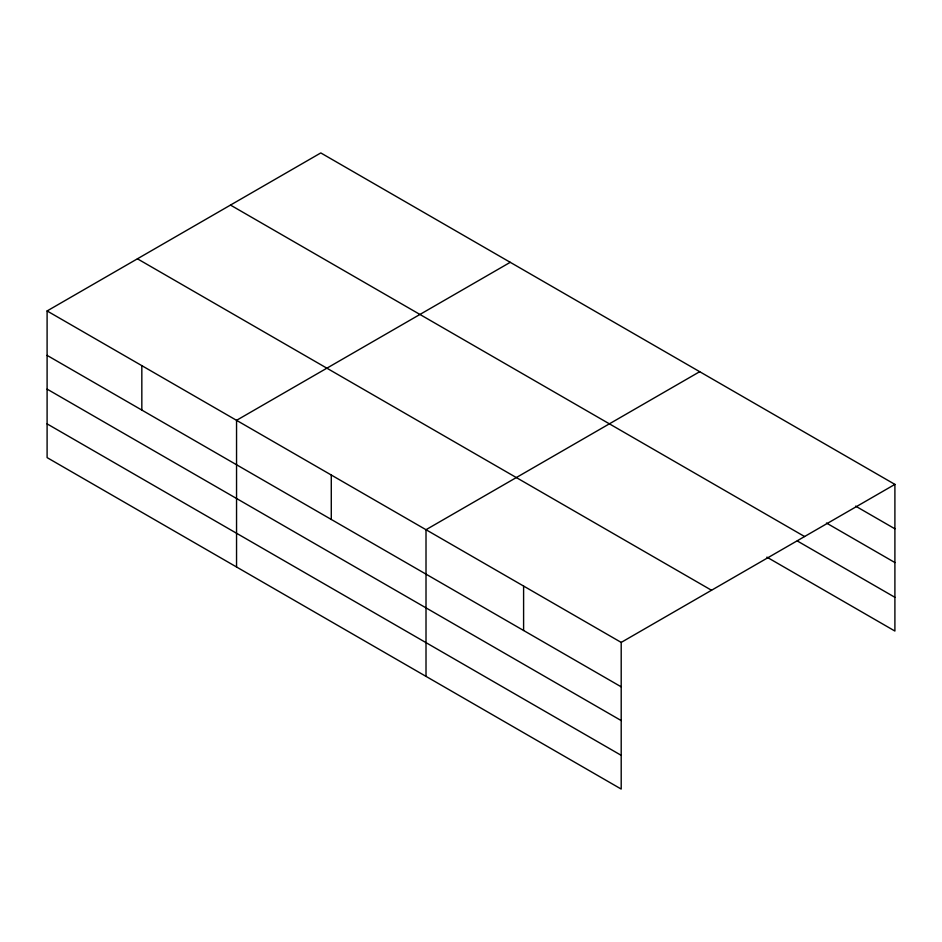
<?xml version="1.0" encoding="UTF-8"?>
<svg xmlns="http://www.w3.org/2000/svg" width="942" height="942" viewBox="0 0 942 942"><rect width="100%" height="100%" fill="white"/><g stroke="black" fill="none" stroke-linecap="round" stroke-linejoin="round"><path stroke-width="1.41" d="M621.202 720.571L621.202 642.409L47.1 310.954L47.1 457.612L621.202 789.066L621.202 720.571L47.1 389.117M766.882 557.134L894.9 631.046L894.9 484.388L320.798 152.934L47.1 310.954M510.258 262.312L236.548 420.332L236.548 566.99M699.706 371.69L426.008 529.71L426.008 676.38M621.202 642.409L894.9 484.388M855.607 506.125L894.9 528.815M826.452 523.034L894.9 562.551M230.484 205.073L804.574 536.528M797.309 540.967L894.9 597.31M137.426 258.803L711.516 590.257M47.1 355.381L621.202 686.836M47.1 423.876L621.202 755.331M523.599 586.054L523.599 630.492M331.278 475.015L331.278 519.454M141.83 365.637L141.83 410.076"/></g></svg>
